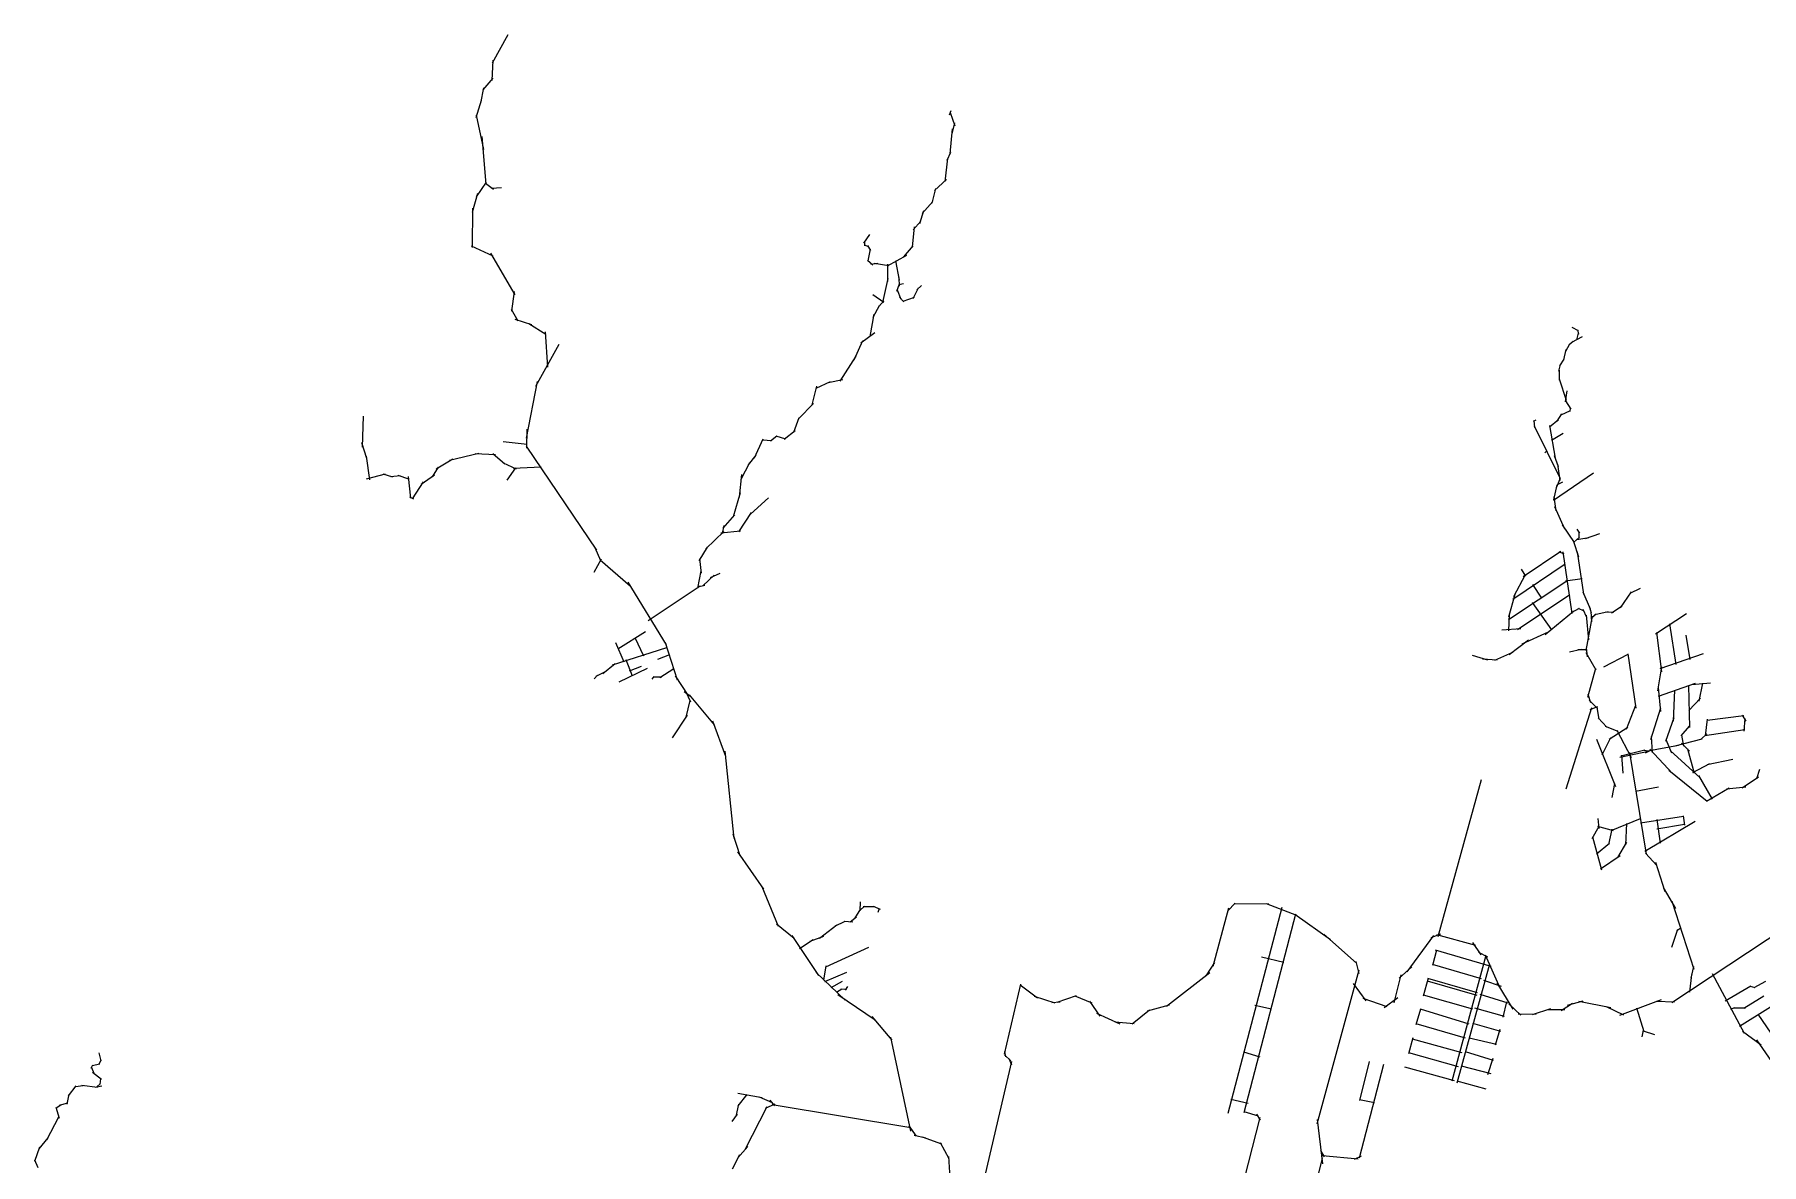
# Model space of a CAD drawing. Header units: inches. Extents: x 723427 to 759408, y 6910722 to 6968430.
# Drawn here: x 724634 to 731654, y 6948192 to 6952785 of the extents above; entities that cross this region are included whole.
import ezdxf

# ---------------------------------------------------------------- set-up
doc = ezdxf.new("R2010")
doc.units = ezdxf.units.IN
doc.header["$MEASUREMENT"] = 0

msp = doc.modelspace()

# ---------------------------------------------------------------- linework, layer by layer
for points in [[(726495.6, 6952669.6), (726558.7, 6952784.6)], [(726494.5, 6952597.3), (726498.1, 6952680.6)], [(726448.7, 6952505.6), (726460.3, 6952567.7)], [(726457.8, 6952559.9), (726498.1, 6952606.8)], [(726428.6, 6952448.1), (726451.1, 6952517.6)], [(726428.6, 6952456.9), (726459.6, 6952317.9)], [(728353.4, 6952458.6), (728360.8, 6952475.5)], [(728355.6, 6952467.6), (728374.6, 6952413.6)], [(728364, 6952381.3), (728374.6, 6952425.8)], [(726452.6, 6952370.3), (726468.5, 6952176.7)], [(728356.6, 6952299.3), (728366.1, 6952400.9)], [(728336, 6952187.6), (728347.1, 6952281.3)], [(728343.9, 6952273.9), (728358.7, 6952306.7)], [(726414.2, 6952062.4), (726436, 6952139.3)], [(726430, 6952125.5), (726470.9, 6952185.1)], [(726466.7, 6952180.9), (726499.2, 6952156.6)], [(726492.1, 6952160.1), (726532.3, 6952162.5)], [(728282.5, 6952098.7), (728297.3, 6952158.5)], [(728292.6, 6952151.1), (728341.3, 6952195.1)], [(726414.2, 6951918.8), (726415.6, 6952079.3)], [(728232.3, 6952016.2), (728248.7, 6952069.6)], [(728242.8, 6952057.5), (728286.2, 6952106.2)], [(728202.5, 6951921.1), (728211.6, 6952002.7)], [(728205.8, 6951991.3), (728236.5, 6952026.2)], [(726409.2, 6951926.5), (726497.1, 6951884.6)], [(728005.3, 6951937), (728029.6, 6951971.9)], [(728006.3, 6951930.6), (728023.8, 6951923.7)], [(728007.4, 6951942.8), (728008.5, 6951925.3)], [(728020.6, 6951927.4), (728032.8, 6951906.3)], [(728168.3, 6951880.7), (728206, 6951926.4)], [(726487.2, 6951896.6), (726586.3, 6951727.2)], [(728020.6, 6951868.2), (728041.8, 6951848.1)], [(728023.3, 6951864.5), (728031.7, 6951912.6)], [(728033.3, 6951851.2), (728062.4, 6951854.9)], [(728046.6, 6951854.9), (728106.9, 6951845.9)], [(728101.6, 6951845.1), (728179.7, 6951888.1)], [(728133.3, 6951865), (728149.2, 6951786.1)], [(728082, 6951695.5), (728104.2, 6951793.4)], [(728102.3, 6951780.8), (728103.3, 6951851.6)], [(728147.6, 6951796.7), (728148.7, 6951762.3)], [(726574.3, 6951660.2), (726584.9, 6951739.6)], [(728041.3, 6951728.5), (728086.2, 6951696.7)], [(728139.7, 6951741.7), (728150.8, 6951771.3)], [(728140.2, 6951747.5), (728156.1, 6951708.9)], [(728147.6, 6951769.2), (728166.2, 6951772.4)], [(728150.8, 6951717.3), (728168.3, 6951698.8)], [(728164.6, 6951700.9), (728211.1, 6951717.9)], [(728205.3, 6951712.1), (728227.5, 6951754.9)], [(728221.2, 6951747), (728240.2, 6951764.4)], [(726571.5, 6951668), (726598.3, 6951621.7)], [(728030.8, 6951557.3), (728047.1, 6951648.1)], [(728043.4, 6951635.5), (728069.5, 6951683.7)], [(728066.1, 6951679.4), (728086.2, 6951701.8)], [(726587, 6951627.4), (726653.7, 6951606.2)], [(726643.1, 6951610.4), (726712.2, 6951567.1)], [(726709.4, 6951576.6), (726719.3, 6951432.6)], [(727993.5, 6951532.2), (728050.6, 6951574.2)], [(730883.2, 6951594.8), (730908.8, 6951582.1)], [(730906.6, 6951584.8), (730910.5, 6951567)], [(726672, 6951355.7), (726766.2, 6951525.8)], [(727965.6, 6951462.7), (728000.9, 6951541.7)], [(730850.8, 6951461.9), (730861.1, 6951504.5)], [(730859.1, 6951497.8), (730875, 6951527.4)], [(730872.7, 6951524.2), (730888.8, 6951537.8)], [(730883.4, 6951534.1), (730926.8, 6951557.2)], [(730903.5, 6951543.5), (730910.8, 6951570.7)], [(727909.1, 6951375.9), (727973.7, 6951476.8)], [(730830.5, 6951415.8), (730837.5, 6951443.2)], [(730835.2, 6951437.8), (730852.4, 6951465.2)], [(726634.3, 6951143.7), (726678, 6951374.1)], [(727811.4, 6951347), (727869.6, 6951374.5)], [(727860.1, 6951370.3), (727919.7, 6951383)], [(730831.4, 6951421.1), (730832.1, 6951379.4)], [(730831.4, 6951384.7), (730860.1, 6951298.4)], [(727795.6, 6951279.6), (727813.5, 6951355.8)], [(730857.7, 6951295.5), (730878.8, 6951261.7)], [(730858.3, 6951292), (730864.1, 6951336.9)], [(725967.4, 6951107.7), (725971.6, 6951232.9)], [(727720.4, 6951169.2), (727743, 6951227.7)], [(727740.2, 6951222.8), (727801.2, 6951285.6)], [(730823.7, 6951213.7), (730843.4, 6951242.5)], [(730839.6, 6951238.4), (730878.2, 6951256.7)], [(730876.4, 6951252.5), (730878.4, 6951265.8)], [(726635.3, 6951103.2), (726636, 6951180.1)], [(727625.9, 6951133.5), (727652, 6951154)], [(727647.7, 6951153.7), (727686.9, 6951141)], [(727681.6, 6951139.5), (727726.1, 6951175.5)], [(730727.3, 6951213.9), (730738.1, 6951218.2)], [(730729, 6951215.3), (730732.3, 6951187)], [(730729.8, 6951193.9), (730835.7, 6950980.6)], [(730792.8, 6951190.8), (730828.8, 6951219.5)], [(730793.1, 6951195.5), (730815.4, 6951062.3)], [(730801.4, 6951136.4), (730848, 6951164.8)], [(725963.3, 6951127.1), (725983.1, 6951062.3)], [(726320.5, 6951055.2), (726440, 6951082.6)], [(726538.7, 6951130), (726637.1, 6951120.1)], [(726631.8, 6951111.7), (726918, 6950688.3)], [(727561.3, 6951064.8), (727595.9, 6951141)], [(727592.7, 6951137.1), (727631.5, 6951135.3)], [(730773.2, 6951085.2), (730781.9, 6951093.2)], [(725981.8, 6951070.7), (725995.5, 6950974.5)], [(726251.2, 6950986.4), (726275.5, 6951026.6)], [(726266.7, 6951019.9), (726334.1, 6951060.5)], [(726425, 6951082.1), (726507.9, 6951077.3)], [(726497.3, 6951081.7), (726546.2, 6951039.3)], [(726539.2, 6951043.8), (726591.7, 6951019.5)], [(726555.5, 6950973.2), (726589.9, 6951023.9)], [(726579.3, 6951021.7), (726693.5, 6951027.4)], [(727506.3, 6950978), (727541.9, 6951045.3)], [(727536.6, 6951036.2), (727567.7, 6951074.6)], [(730811.6, 6951073.9), (730828, 6951028.8)], [(730825.5, 6951039.1), (730835, 6950972.6)], [(725983.1, 6950978.5), (726061.2, 6950999.2)], [(726050.1, 6950999.7), (726088.9, 6950987.3)], [(726082.8, 6950988.6), (726120.3, 6950993)], [(726111.4, 6950994.4), (726154.2, 6950978.9)], [(726152.4, 6950987.7), (726162.6, 6950900.9)], [(726170.5, 6950897.8), (726215.5, 6950966.6)], [(726206.2, 6950957.3), (726259.2, 6950994.8)], [(727499.6, 6950904.6), (727509.8, 6950996.3)], [(730808.3, 6950892.2), (730971, 6951002.9)], [(730810.7, 6950894.1), (730823.7, 6950954.1)], [(730821, 6950943.4), (730836.1, 6950978.5)], [(730825, 6950955.8), (730847.3, 6950966.3)], [(726158.2, 6950905.7), (726174.5, 6950897.8)], [(727475.6, 6950826.3), (727503.8, 6950923.3)], [(727544, 6950835.8), (727618.1, 6950901.8)], [(730810.4, 6950905.5), (730818.1, 6950848.8)], [(727434, 6950778.6), (727480.5, 6950832.6)], [(727497.5, 6950763.5), (727548.6, 6950842.1)], [(730812.7, 6950866.2), (730854.1, 6950775.7)], [(727362.3, 6950694), (727435.4, 6950765.2)], [(727424.1, 6950758.9), (727504.2, 6950768.1)], [(727431.1, 6950756.8), (727437.8, 6950789.6)], [(730843.8, 6950791.5), (730892.4, 6950719.6)], [(730890.1, 6950719.4), (730914.8, 6950741.1)], [(730903.2, 6950774.2), (730914.6, 6950757.5)], [(730903.4, 6950732.7), (730952.5, 6950739.8)], [(730913.5, 6950737.7), (730913.8, 6950759.6)], [(730938.5, 6950736.8), (730996.8, 6950756.8)], [(726910.9, 6950702), (726936.5, 6950643.8)], [(727335.9, 6950645.3), (727369.8, 6950701.4)], [(730685.3, 6950581.3), (730838.3, 6950685.4)], [(730830.8, 6950683.6), (730851.5, 6950673.9)], [(730846.6, 6950681.8), (730883.2, 6950431.8)], [(730890.7, 6950724.2), (730910, 6950661.6)], [(730905.6, 6950682.6), (730931.5, 6950509.6)], [(726908.3, 6950599.7), (726939.1, 6950653.1)], [(726933.9, 6950650), (727056.4, 6950543.2)], [(727330.6, 6950534.2), (727343.3, 6950605.1)], [(727336.9, 6950654.1), (727343.6, 6950595.6)], [(727381.6, 6950577.6), (727420.6, 6950595.9)], [(730643.8, 6950490), (730856.8, 6950633.3)], [(730677.3, 6950611.7), (730694.5, 6950583.5)], [(727045.9, 6950558.2), (727201.5, 6950304.2)], [(727128.6, 6950402.9), (727339.8, 6950543.9)], [(727330.9, 6950540.5), (727358.5, 6950546.9)], [(727352.5, 6950544.8), (727396.5, 6950587.1)], [(730626.2, 6950406.7), (730867.8, 6950567.2)], [(730647.8, 6950500.1), (730695.4, 6950590.5)], [(730724.1, 6950548.7), (730760.2, 6950494)], [(730857.7, 6950564.1), (730925.6, 6950574.2)], [(731120, 6950514.5), (731162.9, 6950534.8)], [(730627, 6950418.1), (730653.1, 6950510.7)], [(730663.2, 6950366.1), (730875.3, 6950509.4)], [(730722.7, 6950476.8), (730800.8, 6950364.8)], [(730882.2, 6950435.9), (730914.4, 6950453.4)], [(730909.1, 6950453.8), (730932.6, 6950442.6)], [(730928.4, 6950519.3), (730957.8, 6950450.5)], [(730953.6, 6950461.1), (730962.2, 6950433.7)], [(731044.2, 6950434.1), (731088.5, 6950462.3)], [(731081, 6950454.1), (731126.4, 6950520.1)], [(730627.9, 6950361.2), (730630.1, 6950430)], [(730775.4, 6950346.7), (730890.4, 6950441.5)], [(730927.9, 6950449.3), (730943.6, 6950416.1)], [(730941.4, 6950425.4), (730951.1, 6950325.1)], [(730941.8, 6950281.5), (730967.2, 6950420.2)], [(730961.1, 6950439.5), (730963.6, 6950397.9)], [(730964.9, 6950414.9), (730981.8, 6950429.7)], [(730977, 6950427.3), (731030.6, 6950439.1)], [(731021.3, 6950437.6), (731054.2, 6950436.9)], [(731224.3, 6950348.2), (731349.2, 6950431.3)], [(731280.9, 6950389.5), (731305.8, 6950224.4)], [(726995.8, 6950313), (727029.3, 6950235)], [(727005.7, 6950288.3), (727118.2, 6950358.1)], [(727074.8, 6950333.4), (727110.1, 6950260.1)], [(727196.9, 6950313.3), (727247, 6950161.3)], [(730599.3, 6950364.8), (730676.4, 6950370.1)], [(730628.4, 6950264.9), (730707.8, 6950324.1)], [(730681.9, 6950307.8), (730789.2, 6950356.6)], [(731228, 6950354), (731247.6, 6950194.8)], [(731347.6, 6950342.9), (731363.5, 6950244)], [(726983.5, 6950223), (727204.6, 6950293.9)], [(727037.4, 6950245.2), (727063.2, 6950178.2)], [(727167.3, 6950246), (727216.3, 6950265.4)], [(730478.8, 6950262.4), (730541.2, 6950243.5)], [(730521, 6950246.9), (730579.5, 6950243.8)], [(730570.6, 6950242.3), (730643.4, 6950274)], [(730873.7, 6950275.2), (730921.1, 6950286.2)], [(730907.9, 6950284.9), (730943.3, 6950285.3)], [(730940.8, 6950273.4), (730980.9, 6950201.9)], [(730941.2, 6950291.4), (730946.5, 6950255.4)], [(731013, 6950214.4), (731113.1, 6950266.8)], [(731110.7, 6950267), (731144, 6950047.1)], [(731242.3, 6950208.5), (731418.5, 6950269.4)], [(726909, 6950166.2), (726922.1, 6950181)], [(726917.1, 6950176.8), (726955.6, 6950195.9)], [(726943.7, 6950188.3), (726994.4, 6950227.6)], [(727010.6, 6950153.9), (727126.3, 6950209.6)], [(727051.9, 6950198.7), (727101.3, 6950217.7)], [(727145, 6950164.8), (727152.4, 6950175.4)], [(727148.9, 6950174), (727184.5, 6950174.7)], [(727176.1, 6950171.2), (727233.2, 6950207.5)], [(727237.8, 6950178.2), (727289.7, 6950099.5)], [(730948.7, 6950091.2), (730980.9, 6950209)], [(731232.9, 6950117.5), (731248.8, 6950214.5)], [(727275.2, 6950114), (727302, 6950093.9)], [(727281.2, 6950113), (727299.9, 6950072.4)], [(727294.7, 6950101.5), (727396.9, 6949979)], [(730949.2, 6950104), (730959.8, 6950070.1)], [(731233.9, 6950130.7), (731243.8, 6950032.7)], [(731236.5, 6950095.7), (731386.4, 6950147.7)], [(731297.3, 6949993.4), (731302.5, 6950119.9)], [(731357.3, 6950139.3), (731361.5, 6949967.6)], [(731370.7, 6950143.3), (731447.2, 6950149.2)], [(731401.8, 6950075.6), (731416.2, 6950149)], [(727283.3, 6950010.3), (727299.2, 6950077.7)], [(730860.1, 6949719.5), (730964.6, 6950048.9)], [(730954, 6950079.8), (730987.5, 6950046)], [(730958.6, 6950041.2), (730989.6, 6950053.2)], [(730985, 6950049.2), (730993.8, 6950001.4)], [(731105.2, 6949961.3), (731143.6, 6950059.1)], [(731205, 6949918.7), (731245.5, 6950048.2)], [(731359, 6950037), (731406.5, 6950087.7)], [(727226.9, 6949925.6), (727287.9, 6950018.4)], [(727389.7, 6949994.6), (727443.2, 6949852.2)], [(730990.9, 6950007.5), (731025.9, 6949969)], [(731019.1, 6949973.4), (731070.9, 6949953.3)], [(731035.1, 6949920.4), (731110.5, 6949970)], [(731265.3, 6949912.3), (731299, 6950009.1)], [(731328.3, 6949934.4), (731362.5, 6949973.6)], [(731423.6, 6949935.5), (731586.9, 6949960.2)], [(731427.4, 6949933.7), (731435.6, 6950001.8)], [(731433.1, 6949997.9), (731583, 6950017)], [(731576, 6950018), (731590.8, 6949994.4)], [(731584.4, 6949952.8), (731588, 6950005)], [(730983.6, 6949920.2), (731061, 6949728.7)], [(731006.6, 6949857.6), (731042.2, 6949927.3)], [(731066.5, 6949957.6), (731124.7, 6949845.6)], [(731191.8, 6949873), (731316.5, 6949896.7)], [(731206.2, 6949931.2), (731209.7, 6949866.1)], [(731265.5, 6949918.9), (731288.5, 6949865.6)], [(731303.6, 6949893.8), (731413.5, 6949922.7)], [(731329.7, 6949937.6), (731337.8, 6949892.4)], [(731329.7, 6949904.4), (731361.5, 6949872.3)], [(731408.8, 6949920.3), (731432.4, 6949942.5)], [(727439.7, 6949872.6), (727476.2, 6949517.5)], [(731079.3, 6949847.6), (731194.8, 6949871.3)], [(731082.1, 6949853.3), (731180, 6949876.7)], [(731085.3, 6949855.2), (731090.8, 6949782.2)], [(731117.8, 6949867.1), (731185.2, 6949453.6)], [(731176.9, 6949876.5), (731194.1, 6949873.2)], [(731182.8, 6949865.8), (731201.5, 6949875.3)], [(731201, 6949880.1), (731293, 6949781)], [(731282.8, 6949874.8), (731405.6, 6949764)], [(731354.1, 6949881.9), (731381.2, 6949782)], [(731375.2, 6949785.2), (731444.4, 6949821.5)], [(731433.8, 6949818.4), (731538.2, 6949839.5)], [(730340.7, 6949118.4), (730515.6, 6949757.1)], [(731277.9, 6949794.7), (731433.8, 6949668.4)], [(731398.9, 6949772.5), (731453.6, 6949676.9)], [(731575.3, 6949723.5), (731641.9, 6949767.2)], [(731635.6, 6949760.2), (731647.2, 6949798.6)], [(731047.8, 6949684), (731058.3, 6949740.2)], [(731141.9, 6949709.9), (731236.4, 6949727.4)], [(731431, 6949668.8), (731522.7, 6949722.8)], [(731512.8, 6949719.2), (731591.1, 6949727.3)], [(731163.1, 6949580.1), (731337.4, 6949608.4)], [(731335.9, 6949609.1), (731340.9, 6949570.6)], [(730966, 6949517), (730994.6, 6949567.5)], [(730988.2, 6949566.5), (731052, 6949549.8)], [(730989.3, 6949598.5), (730992.7, 6949558)], [(731034.5, 6949492.6), (731047.7, 6949554.6)], [(731043.2, 6949549.3), (731162.8, 6949598.7)], [(731102.5, 6949491.3), (731107.3, 6949578.1)], [(731180.6, 6949465.1), (731384.6, 6949587.9)], [(731229.4, 6949556.2), (731341.6, 6949575.4)], [(731229.5, 6949594.8), (731242.5, 6949498.5)], [(727472.3, 6949536.3), (727500.6, 6949447.4)], [(730967.6, 6949524.1), (731004.3, 6949390)], [(730984.2, 6949454.5), (731037.2, 6949497.7)], [(731070.2, 6949440.3), (731107, 6949502.4)], [(727491.6, 6949463.3), (727598, 6949310.4)], [(731000.4, 6949394.2), (731080, 6949448.2)], [(731183.3, 6949457.6), (731229.3, 6949406.6)], [(731223.4, 6949420.8), (731261.8, 6949302.1)], [(727590.5, 6949322.5), (727657, 6949160.1)], [(727990.5, 6949223.4), (727991.8, 6949260)], [(731254.2, 6949318.2), (731305.3, 6949231.9)], [(731290.5, 6949261.7), (731379.8, 6948986.3)], [(727949.5, 6949178.4), (727975.1, 6949198.3)], [(727969.3, 6949192.1), (727993.6, 6949230.5)], [(727989.2, 6949223.8), (728007.3, 6949241.5)], [(728002.4, 6949240.2), (728049.1, 6949241)], [(728042.5, 6949241.9), (728071.6, 6949229.6)], [(728064.1, 6949218.1), (728069, 6949233.6)], [(729425, 6948998.5), (729489.4, 6949235.8)], [(729484.5, 6949223.6), (729514.9, 6949254.7)], [(729486.4, 6948400.4), (729705.4, 6949238.1)], [(729510.1, 6949252.3), (729651.6, 6949251)], [(729552, 6948403.6), (729761.6, 6949211.3)], [(729640.4, 6949252.7), (729764.7, 6949204.9)], [(729757, 6949209.3), (729901.9, 6949106.7)], [(727650.1, 6949169.6), (727722, 6949111.7)], [(727712.3, 6949122.8), (727821, 6948960.3)], [(727786.7, 6949100.3), (727842.3, 6949120.7)], [(727825.6, 6949111.4), (727894.8, 6949166.1)], [(727886.9, 6949160.8), (727929.6, 6949181.5)], [(727924.8, 6949181.1), (727960.1, 6949178.9)], [(729875, 6949128.3), (730008.6, 6949010.1)], [(730214.6, 6948975.6), (730322.7, 6949123.2)], [(730312.2, 6949114.4), (730350.6, 6949129.2)], [(730333.1, 6949127.1), (730491.8, 6949083.2)], [(731290.1, 6949075.2), (731314.3, 6949148.9)], [(731290.4, 6948849.8), (731753.9, 6949156.8)], [(731310.9, 6949143.4), (731327.3, 6949153.6)], [(727744, 6949070), (727798.7, 6949107)], [(727850.9, 6948995.3), (728025.5, 6949075.4)], [(730318.7, 6949002.6), (730335.1, 6949065)], [(730327.7, 6949064), (730554.8, 6948998)], [(730479.7, 6949093.8), (730513.5, 6949044.6)], [(730504, 6949054.6), (730540.5, 6949036.6)], [(727843, 6948941.3), (727852.5, 6948999)], [(729397.6, 6948958.6), (729432, 6949012.6)], [(729622.4, 6949035.9), (729712.3, 6949013.7)], [(729848.1, 6948357.4), (730018.3, 6948982.7)], [(730005.5, 6949017.6), (730017.8, 6948968.6)], [(730180.9, 6948949.6), (730232.8, 6948995.5)], [(730315.5, 6949006.3), (730515, 6948948.1)], [(730397.3, 6948532.7), (730535.2, 6949042.5)], [(730417.4, 6948524.3), (730550, 6949008.1)], [(730530.5, 6949044), (730590.3, 6948909.6)], [(731369.3, 6948949.2), (731379.8, 6948996.5)], [(731564.5, 6948754.2), (732015, 6949034.1)], [(727811, 6948972.1), (727928.8, 6948860.3)], [(727847.3, 6948935.8), (727935.9, 6948973.9)], [(727872, 6948911.5), (727918.6, 6948936.5)], [(727930.6, 6948900.9), (727940.5, 6948915.4)], [(728577.2, 6948640.9), (728643.8, 6948925.3)], [(728640.5, 6948921.8), (728711.3, 6948869.8)], [(729236, 6948835.4), (729412.4, 6948972.3)], [(729995.1, 6948928.3), (730045.9, 6948857.8)], [(730161.5, 6948849.4), (730189, 6948963.4)], [(730280.6, 6948877.2), (730301.2, 6948950.7)], [(730294.9, 6948938), (730497, 6948879.8)], [(730297, 6948949.7), (730499.1, 6948891.4)], [(730524.1, 6948941.4), (730596.6, 6948916.5)], [(730579.1, 6948930.9), (730643.7, 6948823.4)], [(731362.9, 6948892.2), (731371.7, 6948964.4)], [(731454.4, 6948968.4), (731584.3, 6948726)], [(731507.4, 6948856.8), (731611.7, 6948917.7)], [(731609.1, 6948917.2), (731627.3, 6948911.9)], [(731624.1, 6948911.1), (731671.7, 6948937.3)], [(727893.9, 6948892.1), (727915.8, 6948905.5)], [(727899.2, 6948883.6), (728050.9, 6948779.5)], [(727909.8, 6948904.4), (727936.6, 6948905.8)], [(728697.6, 6948875.5), (728781.6, 6948849.7)], [(728769.3, 6948851), (728803, 6948853.7)], [(728791.5, 6948851.2), (728870, 6948878.6)], [(728863.6, 6948877.7), (728931.5, 6948849.5)], [(728922.7, 6948856.3), (728964.6, 6948795)], [(729158, 6948816.8), (729248.2, 6948841.1)], [(729594.9, 6948839.6), (729663.1, 6948824.3)], [(730033.9, 6948867.7), (730131.3, 6948833.8)], [(730121.2, 6948829.6), (730176.3, 6948870.2)], [(730279, 6948881.4), (730480.1, 6948825.3)], [(730509.8, 6948883.7), (730623.1, 6948848.8)], [(730604.5, 6948790.6), (730619.4, 6948853.5)], [(730627.3, 6948845.6), (730676, 6948798.5)], [(730840, 6948817.6), (730886.1, 6948847.7)], [(730865.4, 6948839.3), (730930, 6948857.2)], [(730912.5, 6948855.7), (731042.2, 6948829.7)], [(731079.2, 6948799.6), (731248.5, 6948863.1)], [(731226, 6948856.5), (731300.8, 6948852.9)], [(731583.4, 6948827.5), (731663.9, 6948877.3)], [(728037.5, 6948793.3), (728119, 6948697)], [(728951.4, 6948806.9), (729045.8, 6948763.3)], [(729025, 6948771.9), (729104.4, 6948765.2)], [(729095.8, 6948763.3), (729166.8, 6948820.2)], [(730251, 6948760.7), (730270, 6948825.3)], [(730267.4, 6948824.2), (730464.2, 6948763.9)], [(730479.9, 6948766.6), (730593.1, 6948733.8)], [(730488, 6948828.8), (730609, 6948795.2)], [(730665.9, 6948804.9), (730739, 6948803.3)], [(730723.1, 6948801.2), (730798.8, 6948825.5)], [(730784.5, 6948821.8), (730854.8, 6948821.8)], [(731023.7, 6948834), (731093.5, 6948800.1)], [(731145.9, 6948829.2), (731175.9, 6948731.9)], [(731529.6, 6948823), (731544.9, 6948830.1)], [(731541.8, 6948829.2), (731590.1, 6948829.3)], [(731639.5, 6948803.6), (731883, 6948446.5)], [(728113.3, 6948710), (728195.5, 6948327.3)], [(730220.6, 6948643.8), (730238.6, 6948708.4)], [(730234.4, 6948703.1), (730436.5, 6948647)], [(730249.9, 6948765), (730449.4, 6948707.3)], [(730466.1, 6948706.3), (730577.3, 6948680.9)], [(730573, 6948677.7), (730592.1, 6948742.3)], [(731168.9, 6948710.8), (731175.4, 6948737.8)], [(731173.2, 6948735.5), (731219.8, 6948720.1)], [(731577.7, 6948734.3), (731653.4, 6948678.8)], [(731634.2, 6948699.1), (731877.7, 6948346)], [(724895.3, 6948646.3), (724903.7, 6948612.8)], [(728576.8, 6948651.3), (728581.4, 6948629.2)], [(728577.4, 6948638.2), (728603.2, 6948613.3)], [(729548.3, 6948650.2), (729615.5, 6948629)], [(730219.5, 6948647), (730421.7, 6948589.9)], [(730449.2, 6948651.3), (730563.5, 6948616.3)], [(724864, 6948588.3), (724876.4, 6948560.5)], [(724864.7, 6948583.7), (724870.2, 6948597.1)], [(724867.5, 6948594.9), (724899.1, 6948601.5)], [(724869.1, 6948567.8), (724905.5, 6948538.2)], [(724896.4, 6948599.5), (724904.4, 6948617.4)], [(728475.8, 6948048.9), (728606.3, 6948610)], [(728594.6, 6948622.4), (728605.4, 6948597.7)], [(730020, 6948219.4), (730119.3, 6948600.4)], [(730022.2, 6948452.2), (730061.5, 6948611)], [(730203.7, 6948588.8), (730405.8, 6948533.8)], [(730433.3, 6948593), (730554, 6948561.3)], [(730542.3, 6948557.1), (730563.5, 6948623.7)], [(724771.8, 6948471.7), (724803.6, 6948512)], [(724800.3, 6948508.7), (724832, 6948513.3)], [(724825.6, 6948513.8), (724889.6, 6948506.5)], [(724881, 6948505.8), (724907.7, 6948511.6)], [(724886.3, 6948506.1), (724902.4, 6948521.7)], [(724900.4, 6948518.6), (724903.9, 6948540.7)], [(730416.4, 6948531.7), (730533.9, 6948498.9)], [(724720, 6948420.5), (724742.5, 6948436.2)], [(724720.7, 6948424.5), (724733.3, 6948380.6)], [(724735.2, 6948433.3), (724769.4, 6948442.3)], [(724766.3, 6948437.3), (724774.7, 6948478.1)], [(727485.7, 6948387.2), (727497.4, 6948436.6)], [(727493.5, 6948481.8), (727591.9, 6948463.8)], [(727494.6, 6948429.9), (727531.2, 6948476.8)], [(727523.1, 6948252.5), (727612.4, 6948428.2)], [(727579.9, 6948467), (727633.1, 6948444.6)], [(727605.7, 6948420.4), (727644.5, 6948438.7)], [(727623.3, 6948452.9), (727641.7, 6948430.3)], [(727633.2, 6948436.3), (728195.9, 6948342.8)], [(729497.5, 6948457.5), (729567.3, 6948440.6)], [(730020, 6948455.8), (730080.9, 6948443.4)], [(724683.4, 6948292.6), (724732.6, 6948385.2)], [(727469.5, 6948366.1), (727492.1, 6948397.1)], [(728187.8, 6948349.2), (728218, 6948306.6)], [(729315.3, 6947205), (729616.4, 6948382.4)], [(729549.5, 6948406.8), (729609, 6948389.2)], [(729601.1, 6948396.2), (729617, 6948372.4)], [(729848.5, 6948375.1), (729869.7, 6948195.2)], [(724652.1, 6948255.6), (724689.4, 6948301)], [(728209.5, 6948310.8), (728257.7, 6948300.5)], [(728242.3, 6948304.8), (728320.9, 6948276.4)], [(728315.1, 6948281.7), (728350.8, 6948215.9)], [(724633.8, 6948210.8), (724646.6, 6948180.2)], [(724634.5, 6948205.3), (724655.2, 6948263.1)], [(727470.9, 6948174.9), (727501.6, 6948232)], [(727493.1, 6948218.6), (727534.1, 6948265.2)], [(728350, 6948224.8), (728354.3, 6948137.5)], [(729570.2, 6947040.6), (729870.5, 6948216.8)], [(729861.3, 6948249.4), (729876.3, 6948223.8)], [(729869.7, 6948228.7), (730014.3, 6948215)], [(729999.7, 6948213.2), (730028.4, 6948227.8)]]:
    msp.add_lwpolyline(points)

doc.saveas('drawing.dxf')
